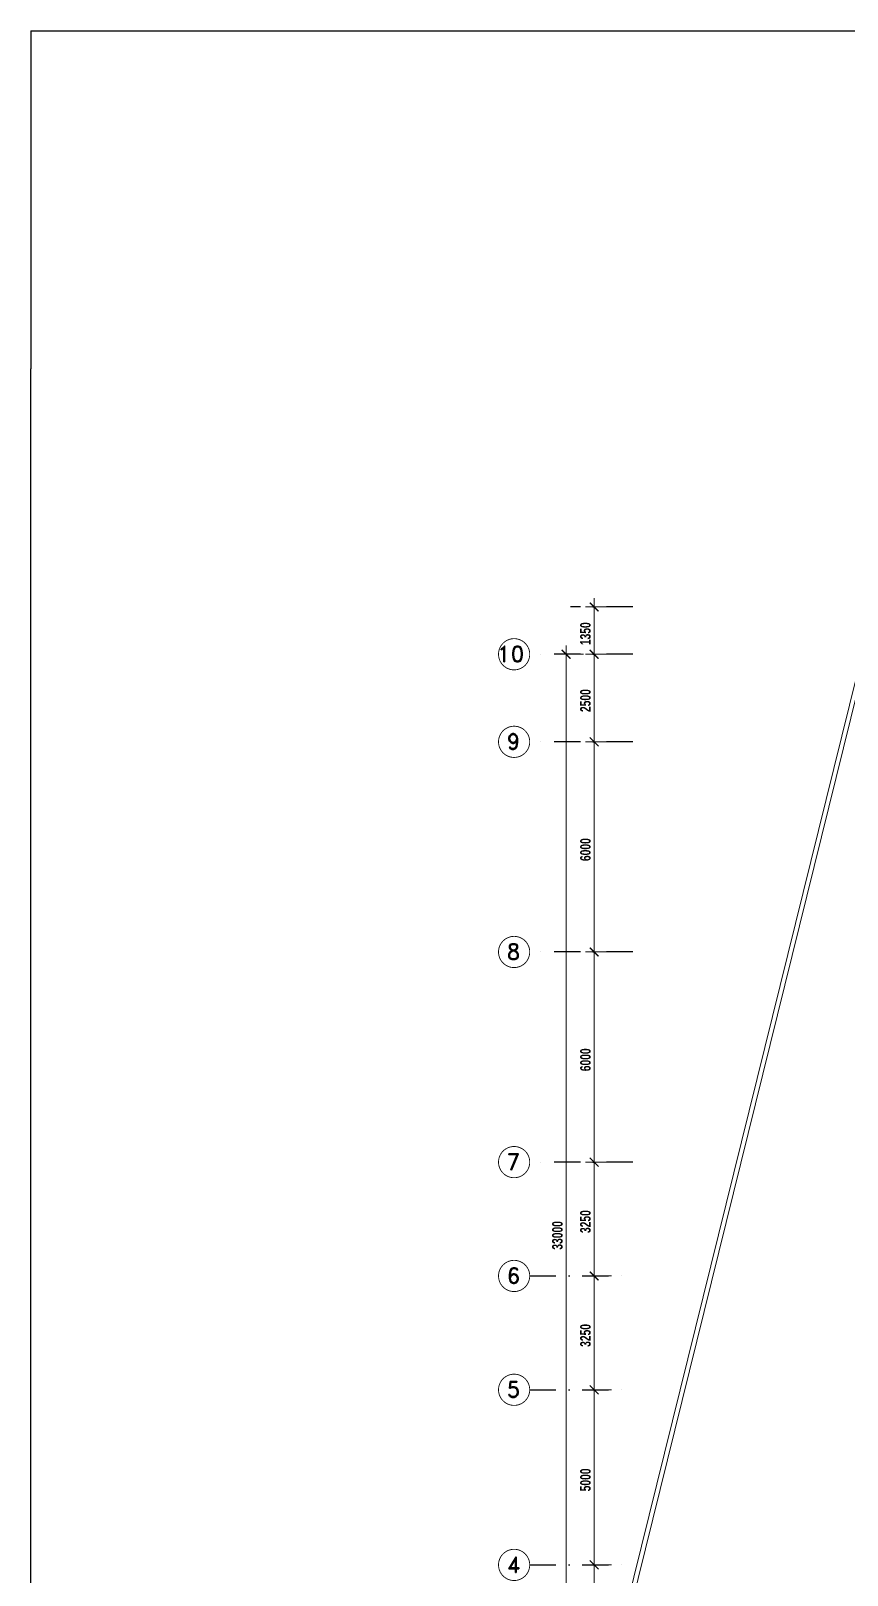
# Model space of a CAD drawing. Header units: inches. Extents: x -86493719 to 430035, y 21644 to 1519532.
# Drawn here: x 226135 to 249442, y 54017 to 98107 of the extents above; entities that cross this region are included whole.
import ezdxf

# ---------------------------------------------------------------- set-up
doc = ezdxf.new("R2010")
doc.units = ezdxf.units.IN
doc.header["$MEASUREMENT"] = 0
doc.linetypes.add('DASHDOT', pattern=[1, 0.5, -0.25, 0, -0.25])
doc.layers.add('dim', color=8, linetype='Continuous', lineweight=20)
for name, color, linetype in [('dxt_text', 4, 'Continuous'), ('GRID', 8, 'DASHDOT'), ('GRID-TEXT', 8, 'Continuous'), ('kerb', 8, 'Continuous'), ('t.block', 4, 'Continuous')]:
    doc.layers.add(name, color=color, linetype=linetype)
doc.styles.add('style1', font='romand.shx', dxfattribs={"height": 250})
doc.styles.add('style2', font='sanssb__.ttf', dxfattribs={"height": 1200})

msp = doc.modelspace()

# ---------------------------------------------------------------- linework, layer by layer
at = {"linetype": 'ByBlock', "const_width": 37.5}
for points in [[(242344, 81534), (242094, 81784)], [(241544, 80184), (241294, 80434)], [(242344, 80184), (242094, 80434)], [(242094, 80434), (242344, 80184)], [(242344, 77684), (242094, 77934)], [(242094, 77934), (242344, 77684)], [(242344, 71684), (242094, 71934)], [(242094, 71934), (242344, 71684)], [(242344, 65684), (242094, 65934)], [(242094, 65934), (242344, 65684)], [(242344, 62434), (242094, 62684)], [(242094, 62684), (242344, 62434)], [(242344, 59184), (242094, 59434)], [(242094, 59434), (242344, 59184)], [(242344, 54184), (242094, 54434)], [(242094, 54434), (242344, 54184)]]:
    msp.add_lwpolyline(points, dxfattribs=at)
at = {"layer": 'dim'}
for p, q in [((242714, 81659), (241969, 81659)), ((242219, 81909), (242219, 80059)), ((241914, 80309), (241169, 80309)), ((241419, 80559), (241419, 47059)), ((242714, 80309), (241969, 80309)), ((242714, 80309), (241969, 80309)), ((242219, 80559), (242219, 77559)), ((242219, 78059), (242219, 71559)), ((242714, 77809), (241969, 77809)), ((242714, 77809), (241969, 77809)), ((242219, 72059), (242219, 65559)), ((242714, 71809), (241969, 71809)), ((242714, 71809), (241969, 71809)), ((242714, 65809), (241969, 65809)), ((242714, 65809), (241969, 65809)), ((242219, 66059), (242219, 62309)), ((242219, 62809), (242219, 59059)), ((242714, 62559), (241969, 62559)), ((242714, 62559), (241969, 62559)), ((242219, 59559), (242219, 54059)), ((242714, 59309), (241969, 59309)), ((242714, 59309), (241969, 59309)), ((242714, 54309), (241969, 54309)), ((242714, 54309), (241969, 54309)), ((242219, 54559), (242219, 47059))]:
    msp.add_line(p, q, dxfattribs=at)
at = {"layer": 'dxt_text', "color": 0}
msp.add_line((226135, 98107), (226135, 88459), dxfattribs=at)
at = {"layer": 'GRID', "ltscale": 1500}
for p, q in [((243325, 81659), (241543, 81659)), ((243325, 80309), (240379, 80309)), ((243325, 77809), (240379, 77809)), ((243325, 71809), (240379, 71809)), ((243325, 65809), (240379, 65809)), ((240379, 62559), (243325, 62559)), ((240379, 59309), (243325, 59309)), ((240379, 54309), (243325, 54309))]:
    msp.add_line(p, q, dxfattribs=at)
at = {"layer": 'GRID-TEXT', "const_width": 24.7}
for points in [[(240379, 80309, 1), (239488, 80309, 0.414214), (239933, 79863, 0.414214), (240379, 80309, 1)], [(240379, 77809, 1), (239488, 77809, 0.414214), (239933, 77363, 0.414214), (240379, 77809, 1)], [(240379, 71809, 1), (239488, 71809, 0.414214), (239933, 71363, 0.414214), (240379, 71809, 1)], [(240379, 65809, 1), (239488, 65809, 0.414214), (239933, 65363, 0.414214), (240379, 65809, 1)], [(240379, 62559, 1), (239488, 62559, 0.414214), (239933, 62113, 0.414214), (240379, 62559, 1)], [(240379, 59309, 1), (239488, 59309, 0.414214), (239933, 58863, 0.414214), (240379, 59309, 1)], [(240379, 54309, 1), (239488, 54309, 0.414214), (239933, 53863, 0.414214), (240379, 54309, 1)]]:
    msp.add_lwpolyline(points, format="xyb", dxfattribs=at)
at = {"layer": 'kerb', "linetype": 'Continuous', "lineweight": 0}
for p, q in [((253922, 96729), (241050, 44637)), ((254051, 96729), (241172, 44607))]:
    msp.add_line(p, q, dxfattribs=at)
at = {"layer": 't.block', "color": 7, "ltscale": 0.5}
for p, q in [((226135, 98107), (320990, 98107)), ((226135, 21656), (226135, 88459))]:
    msp.add_line(p, q, dxfattribs=at)

# ---------------------------------------------------------------- texts
at = {"layer": 'dim', "style": 'style2', "width": 0.7}
for s, p in [('1350', (242119, 80569)), ('2500', (242119, 78659)), ('6000', (242119, 74404)), ('6000', (242119, 68404)), ('3250', (242119, 63784)), ('33000', (241319, 63309)), ('3250', (242119, 60534)), ('5000', (242119, 56409))]:
    msp.add_text(s, height=300, rotation=90, dxfattribs=at).set_placement(p)
at = {"layer": 'GRID-TEXT', "style": 'style1'}
for s, p in [('10', (239451, 80093)), ('9', (239725, 77593)), ('8', (239725, 71593)), ('7', (239725, 65593)), ('6', (239725, 62343)), ('5', (239725, 59093)), ('4', (239725, 54093))]:
    msp.add_text(s, height=450, dxfattribs=at).set_placement(p)

doc.saveas('drawing.dxf')
